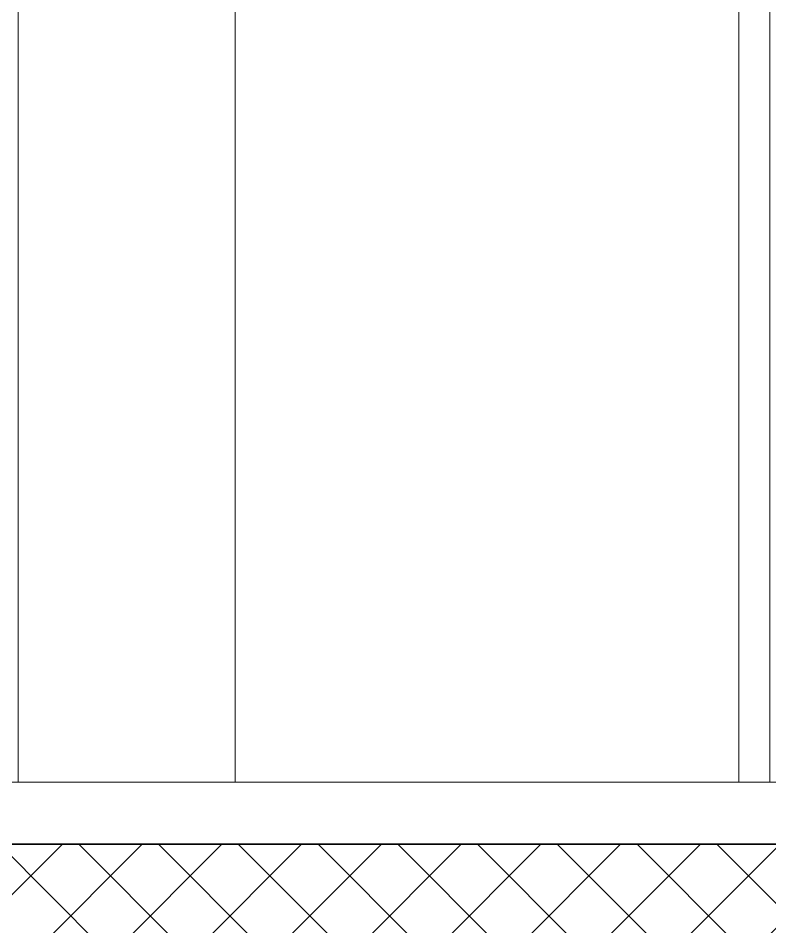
# Model space of a CAD drawing. Header units: millimetres. Extents: x -15634 to 67596, y -3027 to 55843.
# Drawn here: x 37944 to 39157, y 46762 to 48229 of the extents above; entities that cross this region are included whole.
import ezdxf

# ---------------------------------------------------------------- set-up
doc = ezdxf.new("R2010")
doc.units = ezdxf.units.MM
doc.header["$MEASUREMENT"] = 0
doc.set_wipeout_variables(frame=1)
doc.linetypes.add('Wipeout_Contour', pattern=[1000, 0, -1000])
doc.layers.add('Structural - Bearing', color=7, linetype='Continuous')
doc.layers.add('Structural - Bearing_Pen_No__1', color=7, linetype='Continuous', lineweight=13)
doc.layers.add('Structural - Bearing_Pen_No__7', color=7, linetype='Continuous', lineweight=35)
doc.layers.add('Structural - Bearing_Pen_No__61', color=7, linetype='Continuous', lineweight=20, true_color=0x6a6a6a)
doc.layers.add('Structural - Bearing_Pen_No__82', color=7, linetype='Continuous', lineweight=20, true_color=0xaaaaaa)

msp = doc.modelspace()

# ---------------------------------------------------------------- wipeouts: each hides what was drawn before it
at = {"color": 254, "linetype": 'Wipeout_Contour', "lineweight": 0, "ltscale": 245973.763157}
msp.add_wipeout([(37944.4, 46895.6), (38294.4, 46895.6), (38294.4, 49595.6), (37944.4, 49595.6)], dxfattribs=at).dxf.layer = 'Structural - Bearing'
at = {"color": 254, "linetype": 'Wipeout_Contour', "lineweight": 0, "ltscale": 247894.922461}
msp.add_wipeout([(39107.4, 46995.6), (39157.4, 46995.6), (39157.4, 49082.6), (39107.4, 49132.6)], dxfattribs=at).dxf.layer = 'Structural - Bearing'

# ---------------------------------------------------------------- next in the draw order: linework, layer by layer
at = {"layer": 'Structural - Bearing_Pen_No__82', "color": 253, "linetype": 'Continuous', "lineweight": 20, "true_color": 0xaaaaaa}
msp.add_line((37944.4, 46995.6), (37944.4, 49595.6), dxfattribs=at)

# ---------------------------------------------------------------- next in the draw order: wipeouts: each hides what was drawn before it
at = {"color": 254, "linetype": 'Wipeout_Contour', "lineweight": 0, "ltscale": 496528.171843}
msp.add_wipeout([(38294.4, 46895.6), (39594.4, 46895.6), (39594.4, 46995.6), (39107.4, 46995.6), (39107.4, 49132.6), (39594.4, 49132.6), (39594.4, 49595.6), (38294.4, 49595.6)], dxfattribs=at).dxf.layer = 'Structural - Bearing'

# ---------------------------------------------------------------- next in the draw order: hatches: boundary and pattern name
at = {"layer": 'Structural - Bearing_Pen_No__1', "linetype": 'Continuous', "lineweight": 13}
h = msp.add_hatch(dxfattribs=at)
h.set_pattern_fill('CONCRETE_BLOCK', style=0, pattern_type=2)
h.set_pattern_definition([(45, (0, 0), (-64.34671, 64.34671), []), (135, (0, 0), (64.34671, 64.34671), [])])
h.paths.add_polyline_path([(-655.6, 46695.6), (44144.4, 46695.6), (44144.4, 46895.6), (-655.6, 46895.6)])

# ---------------------------------------------------------------- next in the draw order: linework, layer by layer
at = {"layer": 'Structural - Bearing_Pen_No__1', "color": 7, "linetype": 'Continuous', "lineweight": 13}
msp.add_line((37134.4, 46895.6), (39594.4, 46895.6), dxfattribs=at)
at = {"layer": 'Structural - Bearing_Pen_No__61', "color": 251, "linetype": 'Continuous', "lineweight": 20, "true_color": 0x6a6a6a}
msp.add_lwpolyline([(37134.4, 46995.6), (39594.4, 46995.6)], dxfattribs=at)
at = {"layer": 'Structural - Bearing_Pen_No__7', "color": 7, "linetype": 'Continuous', "lineweight": 35, "flags": 128}
msp.add_lwpolyline([(-655.6, 46695.6), (44144.4, 46695.6), (44144.4, 46895.6), (-655.6, 46895.6)], close=True, dxfattribs=at)
at = {"layer": 'Structural - Bearing_Pen_No__82', "color": 253, "linetype": 'Continuous', "lineweight": 20, "true_color": 0xaaaaaa}
for p, q in [((38294.4, 46995.6), (38294.4, 49595.6)), ((39107.4, 49132.6), (39107.4, 46995.6)), ((39157.4, 46995.6), (39157.4, 49082.6)), ((39107.4, 46995.6), (39157.4, 46995.6))]:
    msp.add_line(p, q, dxfattribs=at)

doc.saveas('drawing.dxf')
